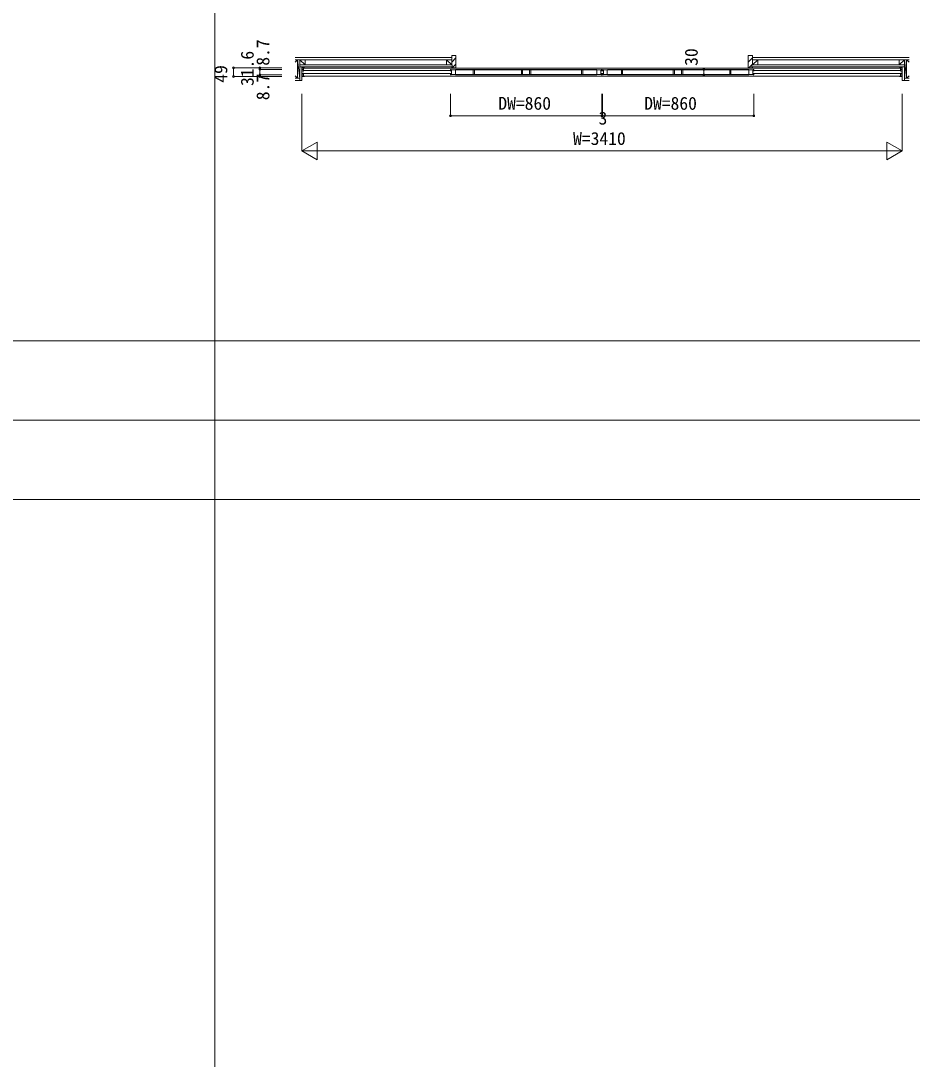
# Model space of a CAD drawing. Units: millimetres, scale not verified. Extents: x -21026 to 6475, y -14850 to 5150.
# Drawn here: x -11327 to -6263, y -5930 to -31 of the extents above; entities that cross this region are included whole.
import ezdxf
from ezdxf.enums import TextEntityAlignment as Align

# ---------------------------------------------------------------- set-up
doc = ezdxf.new("R2010")
doc.units = ezdxf.units.MM
doc.header["$LTSCALE"] = 50
for name, color, linetype, lineweight in [('0-1_YKK_F1', 7, 'Continuous', 9), ('0-2_YKK_N1', 2, 'Continuous', 9), ('0-3_YKK_Z1', 7, 'Continuous', 9), ('0-5_YKK_B1', 4, 'Continuous', 9), ('0-7_YKK_B2', 5, 'Continuous', 9)]:
    doc.layers.add(name, color=color, linetype=linetype, lineweight=lineweight)
doc.styles.add('ＭＳ ゴシック', font='')
doc.styles.get('ＭＳ ゴシック').set_extended_font_data('MS Gothic')

msp = doc.modelspace()

# ---------------------------------------------------------------- linework, layer by layer
at = {"layer": '0-1_YKK_F1'}
for p, q in [((-10225, -14850), (-10225, 4650)), ((-21025, -1850), (5975, -1850)), ((-21025, -2300), (5975, -2300)), ((-21025, -2750), (5975, -2750))]:
    msp.add_line(p, q, dxfattribs=at)
at = {"layer": '0-2_YKK_N1'}
for p, q in [((-9843.48, -298.5), (-10118.48, -298.5)), ((-9968.48, -307.2), (-9968.48, -338.8)), ((-9843.48, -338.8), (-9968.48, -338.8)), ((-9968.48, -347.5), (-9968.48, -338.8)), ((-7321.42, -308), (-7446.42, -308)), ((-9730, -445.5), (-9730, -770.5)), ((-8886.5, -445.5), (-8886.5, -570.5)), ((-8026.5, -445.5), (-8026.5, -570.5)), ((-8023.5, -445.5), (-8023.5, -570.5)), ((-7163.5, -445.5), (-7163.5, -570.5)), ((-8026.5, -570.5), (-8886.5, -570.5)), ((-8026.5, -570.5), (-8023.5, -570.5)), ((-8023.5, -570.5), (-7163.5, -570.5)), ((-9643.4, -720.5), (-9643.4, -820.5)), ((-6406.6, -720.5), (-6406.6, -820.5)), ((-9730, -770.5), (-6320, -770.5)), ((-6320, -770.5), (-6406.6, -820.5))]:
    msp.add_line(p, q, dxfattribs=at)
for points in [[(-9843.48, -347.5), (-10118.48, -347.5), (-10118.48, -298.5)], [(-9843.48, -307.2), (-9968.48, -307.2), (-9968.48, -298.5)], [(-7321.42, -338), (-7446.42, -338), (-7446.42, -308)], [(-6320, -445.5), (-6320, -770.5), (-6406.6, -720.5)], [(-9643.4, -720.5), (-9730, -770.5), (-9643.4, -820.5)]]:
    msp.add_lwpolyline(points, dxfattribs=at)
for centre in [(-10118.48, -298.5), (-9968.48, -298.5), (-10118.48, -347.5), (-9968.48, -307.2), (-9968.48, -338.8), (-9968.48, -347.5), (-7446.42, -308), (-7446.42, -338), (-8886.5, -570.5), (-8026.5, -570.5), (-8023.5, -570.5), (-7163.5, -570.5)]:
    msp.add_circle(centre, 5, dxfattribs=at)
at = {"layer": '0-3_YKK_Z1'}
for p, q in [((-9768.48, -240.5), (-8879, -240.5)), ((-9768.48, -253), (-8879, -253)), ((-9755, -253), (-9768.48, -266.48)), ((-9755, -253), (-9768.48, -253)), ((-9755, -253), (-9742.5, -253)), ((-9755, -358), (-9755, -253)), ((-9755, -358), (-9755, -253)), ((-9742.5, -253), (-9742.5, -370.5)), ((-9742.5, -253), (-9712.5, -253)), ((-9742.5, -281), (-8876, -281)), ((-9742.5, -293.5), (-8876, -293.5)), ((-9742.5, -293.5), (-9742.5, -370.5)), ((-9712.5, -253), (-9712.5, -281)), ((-8909, -253), (-8879, -253)), ((-8879, -253), (-8879, -281)), ((-6307.5, -281), (-7174, -281)), ((-6307.5, -293.5), (-7174, -293.5)), ((-6281.52, -240.5), (-7171, -240.5)), ((-6281.52, -253), (-7171, -253)), ((-7171, -253), (-7171, -281)), ((-7141, -253), (-7171, -253)), ((-6337.5, -253), (-6337.5, -281)), ((-6307.5, -253), (-6337.5, -253)), ((-6320, -293.5), (-6320, -370.5)), ((-6307.5, -253), (-6307.5, -370.5)), ((-6295, -253), (-6307.5, -253)), ((-6295, -253), (-6281.52, -266.48)), ((-6295, -253), (-6281.52, -253)), ((-6295, -358), (-6295, -253)), ((-9768.48, -344.52), (-9755, -358)), ((-6281.52, -344.52), (-6295, -358)), ((-9768.48, -358), (-9742.5, -358)), ((-9768.48, -358), (-9755, -358)), ((-9768.48, -370.5), (-9742.5, -370.5)), ((-9730, -370.5), (-9742.5, -370.5)), ((-6307.5, -370.5), (-6320, -370.5)), ((-6281.52, -358), (-6307.5, -358)), ((-6281.52, -370.5), (-6307.5, -370.5)), ((-6281.52, -358), (-6295, -358))]:
    msp.add_line(p, q, dxfattribs=at)
for points in [[(-9755, -253), (-9742.5, -358), (-9755, -358)], [(-9742.5, -293.5), (-9730, -293.5), (-9730, -370.5)], [(-6320, -293.5), (-6307.5, -293.5), (-6307.5, -370.5)]]:
    msp.add_lwpolyline(points, dxfattribs=at)
for points in [[(-9742.5, -281), (-9742.5, -253), (-9712.5, -281)], [(-8909, -281), (-8909, -253), (-8879, -281)], [(-7141, -281), (-7141, -253), (-7171, -281)], [(-6307.5, -281), (-6307.5, -253), (-6337.5, -281)], [(-6295, -358), (-6295, -253), (-6307.5, -358)]]:
    msp.add_lwpolyline(points, close=True, dxfattribs=at)
at = {"layer": '0-5_YKK_B1'}
for p, q in [((-9730, -298.5), (-9730, -308.4)), ((-9715, -298.5), (-9730, -298.5)), ((-9730, -308.4), (-9721, -308.4)), ((-9730, -315.55), (-9730, -330.45)), ((-9721, -315.55), (-9730, -315.55)), ((-9730, -330.45), (-9721, -330.45)), ((-9730, -337.6), (-9730, -347.5)), ((-9721, -337.6), (-9730, -337.6)), ((-9730, -347.5), (-9715, -347.5)), ((-9728.7, -300.5), (-9721, -300.5)), ((-9728.7, -345.5), (-9721, -345.5)), ((-9723.4, -319.25), (-9723.4, -315.55)), ((-9723.4, -326.75), (-9723.4, -330.45)), ((-9721, -300), (-9721, -318)), ((-9721, -328), (-9721, -346)), ((-9720, -300.5), (-6330, -300.5)), ((-8886.7, -314.5), (-9720, -314.5)), ((-9720, -331.5), (-8886.7, -331.5)), ((-9720, -345.5), (-6330, -345.5)), ((-8886.5, -315), (-8880.8, -315)), ((-8886.5, -338), (-8886.5, -328)), ((-8886.5, -331), (-8880.8, -331)), ((-8882.5, -338), (-8886.5, -338)), ((-8858.5, -309.6), (-8884.8, -309.6)), ((-8884.8, -336.4), (-8858.5, -336.4)), ((-8883.5, -309.15), (-8029.5, -309.15)), ((-8029.5, -336.85), (-8883.5, -336.85)), ((-8880.8, -309.6), (-8880.8, -336.4)), ((-8858.5, -308), (-8054.87, -308)), ((-8858.5, -336.4), (-8858.5, -309.6)), ((-8054.87, -338), (-8858.5, -338)), ((-8756.66, -309.6), (-8756.66, -336.4)), ((-8749.76, -309.6), (-8756.66, -309.6)), ((-8756.66, -336.4), (-8749.76, -336.4)), ((-8749.76, -336.4), (-8749.76, -309.6)), ((-8483.45, -309.6), (-8483.45, -336.4)), ((-8476.55, -309.6), (-8483.45, -309.6)), ((-8483.45, -336.4), (-8476.55, -336.4)), ((-8476.55, -336.4), (-8476.55, -309.6)), ((-8436.45, -309.6), (-8436.45, -336.4)), ((-8429.55, -309.6), (-8436.45, -309.6)), ((-8436.45, -336.4), (-8429.55, -336.4)), ((-8429.55, -336.4), (-8429.55, -309.6)), ((-8141.5, -309.6), (-8141.5, -336.4)), ((-8134.6, -309.6), (-8141.5, -309.6)), ((-8141.5, -336.4), (-8134.6, -336.4)), ((-8134.6, -336.4), (-8134.6, -309.6)), ((-8054.5, -336.4), (-8054.5, -309.6)), ((-8054.5, -309.6), (-8028.2, -309.6)), ((-8028.2, -336.4), (-8054.5, -336.4)), ((-8032.2, -309.6), (-8032.2, -336.4)), ((-8026.5, -315), (-8032.2, -315)), ((-8026.5, -331), (-8032.2, -331)), ((-8030.5, -338), (-8026.5, -338)), ((-8026.5, -338), (-8026.5, -328)), ((-8023.5, -315), (-8017.8, -315)), ((-8023.5, -338), (-8023.5, -328)), ((-8023.5, -331), (-8017.8, -331)), ((-8019.5, -338), (-8023.5, -338)), ((-7995.5, -309.6), (-8021.8, -309.6)), ((-8021.8, -336.4), (-7995.5, -336.4)), ((-7166.5, -309.15), (-8020.5, -309.15)), ((-8020.5, -336.85), (-7166.5, -336.85)), ((-8017.8, -309.6), (-8017.8, -336.4)), ((-7995.5, -336.4), (-7995.5, -309.6)), ((-7191.5, -308), (-7995.13, -308)), ((-7995.13, -338), (-7191.5, -338)), ((-7915.4, -336.4), (-7915.4, -309.6)), ((-7915.4, -309.6), (-7908.5, -309.6)), ((-7908.5, -336.4), (-7915.4, -336.4)), ((-7908.5, -309.6), (-7908.5, -336.4)), ((-7620.45, -336.4), (-7620.45, -309.6)), ((-7620.45, -309.6), (-7613.55, -309.6)), ((-7613.55, -336.4), (-7620.45, -336.4)), ((-7613.55, -309.6), (-7613.55, -336.4)), ((-7573.45, -336.4), (-7573.45, -309.6)), ((-7573.45, -309.6), (-7566.55, -309.6)), ((-7566.55, -336.4), (-7573.45, -336.4)), ((-7566.55, -309.6), (-7566.55, -336.4)), ((-7300.24, -336.4), (-7300.24, -309.6)), ((-7300.24, -309.6), (-7293.34, -309.6)), ((-7293.34, -336.4), (-7300.24, -336.4)), ((-7293.34, -309.6), (-7293.34, -336.4)), ((-7191.5, -336.4), (-7191.5, -309.6)), ((-7191.5, -309.6), (-7165.2, -309.6)), ((-7165.2, -336.4), (-7191.5, -336.4)), ((-7169.2, -309.6), (-7169.2, -336.4)), ((-7163.5, -315), (-7169.2, -315)), ((-7163.5, -331), (-7169.2, -331)), ((-7167.5, -338), (-7163.5, -338)), ((-7163.5, -338), (-7163.5, -328)), ((-7163.3, -314.5), (-6330, -314.5)), ((-6330, -331.5), (-7163.3, -331.5)), ((-6335, -298.5), (-6320, -298.5)), ((-6320, -347.5), (-6335, -347.5)), ((-6329, -300), (-6329, -318)), ((-6321.3, -300.5), (-6329, -300.5)), ((-6320, -308.4), (-6329, -308.4)), ((-6329, -315.55), (-6320, -315.55)), ((-6329, -328), (-6329, -346)), ((-6320, -330.45), (-6329, -330.45)), ((-6329, -337.6), (-6320, -337.6)), ((-6321.3, -345.5), (-6329, -345.5)), ((-6326.6, -319.25), (-6326.6, -315.55)), ((-6326.6, -326.75), (-6326.6, -330.45)), ((-6320, -298.5), (-6320, -308.4)), ((-6320, -315.55), (-6320, -330.45)), ((-6320, -337.6), (-6320, -347.5))]:
    msp.add_line(p, q, dxfattribs=at)
for points in [[(-8886.5, -318), (-8886.5, -308), (-8882.5, -308)], [(-8026.5, -318), (-8026.5, -308), (-8030.5, -308)], [(-8023.5, -318), (-8023.5, -308), (-8019.5, -308)], [(-7163.5, -318), (-7163.5, -308), (-7167.5, -308)]]:
    msp.add_lwpolyline(points, dxfattribs=at)
at = {"layer": '0-7_YKK_B2'}
for p, q in [((-8879, -227.5), (-8879, -280.5)), ((-8857, -227.5), (-8879, -227.5)), ((-8879, -230.55), (-8875.95, -227.5)), ((-8855, -298.5), (-8855, -229.5)), ((-7195, -230.54), (-7191.96, -227.5)), ((-7195, -298.5), (-7195, -229.5)), ((-7193, -227.5), (-7171, -227.5)), ((-7171, -227.5), (-7171, -280.5)), ((-8879, -265.9), (-8855, -241.9)), ((-8876, -280.5), (-8879, -280.5)), ((-8879, -294.22), (-8878.28, -293.5)), ((-8879, -293.5), (-8876, -293.5)), ((-8876.24, -298.5), (-8855, -277.26)), ((-8876, -293.5), (-8876, -280.5)), ((-7195, -265.89), (-7171, -241.89)), ((-7192.25, -298.5), (-7171, -277.25)), ((-7174, -280.5), (-7171, -280.5)), ((-7174, -293.5), (-7174, -280.5)), ((-7171, -293.5), (-7174, -293.5)), ((-8855.03, -298.5), (-8855, -298.47)), ((-7171.04, -298.5), (-7171, -298.46))]:
    msp.add_line(p, q, dxfattribs=at)
for points in [[(-8879, -293.5), (-8879, -298.5), (-8855, -298.5)], [(-7171, -293.5), (-7171, -298.5), (-7195, -298.5)]]:
    msp.add_lwpolyline(points, dxfattribs=at)
for centre, start, end in [((-8857, -229.5), 0, 90), ((-7193, -229.5), 90, 180)]:
    msp.add_arc(centre, 2, start, end, dxfattribs=at)

# ---------------------------------------------------------------- texts
at = {"layer": '0-2_YKK_N1', "color": 4, "style": 'ＭＳ ゴシック'}
for s, p in [('8.7', (-9893.03, -286.38)), ('31.6', (-9981.99, -401.57)), ('30', (-7459.93, -287.12)), ('49', (-10131.99, -382.98)), ('8.7', (-9893.03, -482.5))]:
    msp.add_text(s, height=73.31, rotation=90, dxfattribs=at).set_placement(p, align=Align.BOTTOM_LEFT)
for s, p in [('DW=860', (-8614.3, -558.5)), ('DW=860', (-7785.7, -558.5)), ('3', (-8045.31, -642.8)), ('W=3410', (-8189.88, -758.5))]:
    msp.add_text(s, height=73.31, dxfattribs=at).set_placement(p, align=Align.BOTTOM_LEFT)

doc.saveas('drawing.dxf')
